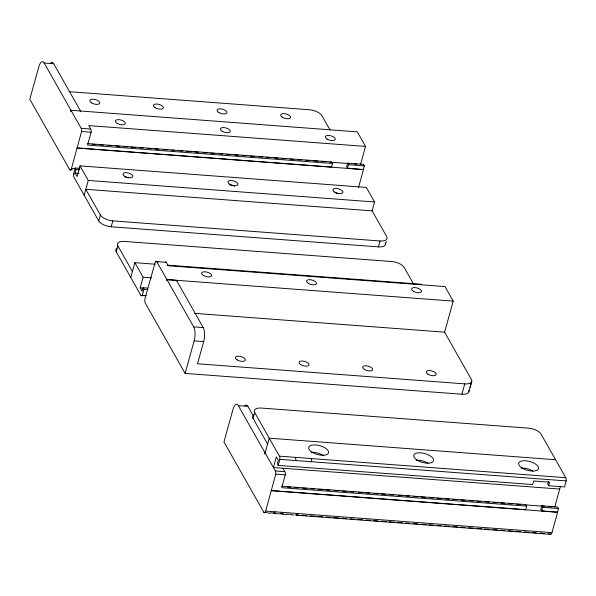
<?xml version="1.0" encoding="UTF-8"?>
<svg xmlns="http://www.w3.org/2000/svg" width="596" height="596" viewBox="0 0 596 596"><rect width="100%" height="100%" fill="white"/><g stroke="black" fill="none" stroke-linecap="round" stroke-linejoin="round"><path stroke-width="0.89" d="M70.991 110.32L70.701 111.355A10.274 3.747 -85.7 0 0 70.969 110.282L357.295 131.858L365.549 146.422L360.55 164.451M69.702 169.704A3.427 1.252 -85.7 0 0 71.49 168.459L81.592 131.507A3.427 1.252 -85.7 0 0 81.183 128.304L44.193 63.027A10.274 3.747 -85.7 0 0 38.822 66.759L29.8 99.286L69.702 169.704L72.302 169.897M385.262 242.922A10.274 4.567 15.5 0 1 378.408 246.886L111.184 226.778A10.274 4.567 15.5 0 1 98.727 220.922L73.971 177.236A3.427 1.252 -85.7 0 1 73.561 174.039L75.23 168.012L79.857 168.355M372.113 210.85L85.802 189.312L100.366 215.007A10.274 4.567 15.5 0 0 112.823 220.87L380.047 240.97A10.274 4.567 15.5 0 0 386.677 236.552L372.113 210.85L374.571 201.977L366.324 187.42L80.013 165.882L77.063 176.52L75.118 173.101L76.102 169.547L75.23 168.012M365.549 146.422L88.782 125.6L90.726 129.027A3.427 1.252 -85.7 0 1 91.136 132.223L87.582 145.052L332.531 163.483L331.547 167.029L77.048 147.882M84.163 195.227L88.268 180.439L80.013 165.882M98.727 220.922L100.366 215.007M111.184 226.778L112.823 220.87M144.493 295.713L140.954 295.452L116.198 251.758L117.844 245.85A10.274 4.567 15.5 0 1 124.475 241.425L391.691 261.532A10.274 4.567 15.5 0 1 404.148 267.388L413.706 284.255M130.762 277.46L134.86 262.68L155.251 264.207M147.719 288.106L143.092 287.764L142.101 291.31L140.164 287.883L143.114 277.237L134.86 262.68M140.954 295.452A3.427 1.252 -85.7 0 0 142.288 295.325L143.964 289.298L143.092 287.764M453.206 301.114L166.902 279.576L166.612 280.612A10.274 3.747 -85.7 0 1 166.917 279.613L176.461 280.329L203.236 327.584A10.274 3.747 -85.7 0 1 203.69 341.59L197.544 363.769L464.761 383.869A10.274 4.567 15.5 0 0 471.391 379.451L444.601 332.166L453.206 301.114L444.959 286.557L168.191 265.734L166.247 262.307L156.703 261.592A3.427 1.252 -85.7 0 0 155.377 261.711L145.074 298.313A3.427 1.252 -85.7 0 0 145.23 302.984L185.125 373.401L461.893 394.224A10.274 4.567 15.5 0 0 468.747 390.261M185.125 373.401L194.147 340.875A10.274 3.747 -85.7 0 0 193.693 326.869L156.703 261.592M267.604 444.087L253.047 418.392L254.686 412.477A10.274 4.567 15.5 0 1 261.316 408.059L528.54 428.159A10.274 4.567 15.5 0 1 540.997 434.015L565.753 477.701A3.427 1.252 -85.7 0 1 566.163 480.905L564.494 486.932L548.625 485.74L547.754 484.198L548.491 481.538M363.359 169.42L364.342 165.874L363.471 164.332L347.61 163.14L346.626 166.686L347.498 168.228L363.456 169.592L358.487 187.531M347.498 168.228L348.481 164.682L347.61 163.14M263.864 512.344A3.427 1.252 -85.7 0 0 265.652 511.1L275.754 474.148A3.427 1.252 -85.7 0 0 275.345 470.952L238.355 405.675A10.274 3.747 -85.7 0 0 232.976 409.407L223.962 441.927L263.864 512.344L267.328 512.605M548.625 485.74L549.609 482.186L533.658 480.987L532.675 484.541L278.183 465.394L279.852 459.367A3.427 1.252 -85.7 0 0 279.442 456.163L254.686 412.477M282.944 468.24L284.888 471.667A3.427 1.252 -85.7 0 1 285.298 474.863L281.737 487.692L526.693 506.123L525.709 509.669L271.21 490.523M378.408 246.886L380.047 240.97M385.441 244.308L386.26 241.35M461.893 394.224L464.761 383.869M468.925 391.639L471.794 381.291L469.998 387.318M557.521 512.061L558.504 508.515L557.633 506.98L541.771 505.78L540.788 509.334L541.66 510.869L557.618 512.24L551.963 532.638A3.427 1.252 -85.7 0 1 550.168 533.882L548.32 533.74M541.66 510.869L542.643 507.323L541.771 505.78M554.705 507.099L560.449 486.403M44.193 63.027L53.737 63.75L80.512 110.998A10.274 3.747 -85.7 0 1 80.318 111.81M69.121 91.68L309.436 109.761A10.274 4.567 15.5 0 1 321.892 115.617L330.065 130.04M81.183 128.304L90.726 129.027M81.592 131.507L91.136 132.223M87.634 143.584L331.659 161.941L332.531 163.483M92.112 144.262L95.814 144.537M99.517 144.821L103.22 145.096M107.846 145.446L111.549 145.722M116.175 146.072L119.878 146.348M123.581 146.631L127.283 146.907M130.986 147.182L135.62 147.532M139.322 147.815L143.025 148.091M147.652 148.441L151.354 148.717M155.057 148.993L158.76 149.276M163.386 149.626L167.089 149.901M171.715 150.252L174.494 150.46M179.12 150.803L182.823 151.086M186.526 151.362L191.152 151.712M194.855 151.987L198.557 152.271M203.191 152.613L206.894 152.896M210.597 153.172L214.299 153.455M218.926 153.798L222.628 154.081M226.331 154.357L230.034 154.64M234.66 154.982L238.363 155.265M242.065 155.541L245.768 155.817M250.395 156.167L254.097 156.45M258.724 156.793L262.426 157.076M266.129 157.351L269.832 157.627M274.465 157.977L278.168 158.26M281.871 158.536L285.573 158.812M290.2 159.162L293.902 159.445M297.605 159.721L301.308 159.996M305.934 160.346L309.637 160.622M313.34 160.905L317.966 161.255M321.669 161.531L325.371 161.807M329.998 162.157L349.442 163.617M354.069 163.967L356.848 164.176M348.481 164.682L364.342 165.874M77.152 148.054L363.456 169.592M71.49 168.459L74.962 168.72M76.102 169.547L79.804 169.83M75.118 173.101L78.821 173.376M73.561 174.039L74.552 174.114M88.268 180.439L374.571 201.977M155.377 261.711L155.973 261.756M157.761 261.89L158.357 261.935M167.29 265.116L421.171 284.217M143.114 277.237L151.451 277.863M140.164 287.883L143.867 288.159M143.964 289.298L147.659 289.582M142.288 295.325L146.266 295.631M194.676 313.362L444.601 332.166M193.693 326.869L203.236 327.584M194.147 340.875L203.69 341.59M238.355 405.675L247.899 406.39L253.345 416.001M555.554 459.717L269.25 438.179L264.862 453.996A10.274 3.747 -85.7 0 0 265.131 452.923L265.727 452.967M279.442 456.163L565.753 477.701M279.852 459.367L566.163 480.905M559.711 489.063L273.4 467.525L276.35 456.879L278.295 460.306L277.311 463.852L278.183 465.394M275.345 470.952L284.888 471.667M275.754 474.148L285.298 474.863M281.796 486.224L525.821 504.581L526.693 506.123M287.197 486.977L290.9 487.252M294.603 487.528L298.305 487.811M302.932 488.154L306.635 488.437M311.261 488.787L314.04 488.996M318.666 489.338L322.369 489.621M326.072 489.897L329.774 490.18M334.408 490.523L338.111 490.806M342.737 491.149L346.44 491.432M350.143 491.707L353.845 491.991M358.472 492.333L362.174 492.616M365.877 492.892L369.58 493.168M374.206 493.518L377.909 493.801M381.611 494.077L385.314 494.352M389.94 494.702L393.643 494.978M398.277 495.328L401.98 495.611M405.682 495.887L409.385 496.163M414.011 496.513L417.714 496.788M421.417 497.071L425.119 497.347M429.746 497.697L433.448 497.973M437.151 498.256L440.854 498.532M445.48 498.882L449.183 499.157M452.885 499.441L456.588 499.716M461.215 500.066L464.917 500.342M469.551 500.692L473.254 500.968M476.956 501.251L480.659 501.527M485.286 501.877L488.988 502.152M493.615 502.502L496.393 502.711M501.02 503.061L504.723 503.337M508.425 503.613L512.128 503.896M516.754 504.246L520.457 504.521M525.083 504.872L544.528 506.332M548.231 506.607L551.926 506.891M542.643 507.323L558.504 508.515M271.307 490.702L557.618 512.24M265.652 511.1L551.963 532.638M270.8 512.865L275.225 513.201M283.301 513.804L279.77 513.543A3.427 1.252 -85.7 0 0 281.558 512.299M286.84 514.072L291.258 514.408M298.447 514.944L295.676 514.735A3.427 1.252 -85.7 0 0 297.464 513.491M302.15 515.227L306.776 515.57M310.479 515.853L315.105 516.196M317.884 516.412L322.51 516.754M326.213 517.037L330.84 517.38M333.618 517.589L339.169 518.006M341.948 518.215L346.574 518.565M350.277 518.848L353.979 519.123M357.675 519.399L362.308 519.749M366.004 520.025L370.637 520.375M373.409 520.584L378.035 520.934M381.738 521.209L386.364 521.56M389.143 521.768L394.694 522.185M397.472 522.394L402.099 522.744M405.802 523.02L409.504 523.303M413.207 523.579L417.833 523.929M421.536 524.204L426.162 524.554M428.934 524.763L433.568 525.113M437.263 525.389L440.965 525.665M444.668 525.948L449.295 526.298M452.997 526.573L457.624 526.924M460.403 527.132L465.029 527.475M468.732 527.758L473.358 528.108M477.061 528.384L481.687 528.734M484.466 528.943L489.092 529.285M492.795 529.568L497.422 529.911M500.193 530.127L504.827 530.47M508.522 530.753L513.156 531.096M515.927 531.304L520.554 531.654M524.257 531.93L528.883 532.28M532.586 532.563L536.288 532.839M539.991 533.115L544.617 533.465M268.103 513.067L270.487 513.245M275.657 513.64L278.839 513.879M282.02 514.117L286.795 514.475M291.563 514.832L293.955 515.011M550.704 534.336L296.212 515.197M117.844 245.85L132.401 271.545M116.198 251.758A10.274 4.567 15.5 0 1 116.935 248.338M165.174 262.084A3.427 1.252 -85.7 0 1 166.247 262.307M176.23 281.074A10.274 3.747 -85.7 0 1 176.461 280.329M335.66 192.933A5.141 2.287 15.5 0 1 339.02 193.894M229.818 184.969A5.141 2.287 15.5 0 1 234.481 186.22M124.84 177.072A5.141 2.287 15.5 0 1 128.594 177.891M50.563 63.034A10.274 3.747 -85.7 0 1 53.737 63.75M275.196 511.815A3.427 1.252 -85.7 0 1 273.408 513.059M244.725 405.682A10.274 3.747 -85.7 0 1 247.899 406.39M253.047 418.392A10.274 4.567 15.5 0 1 253.784 414.965M295.348 457.363A3.427 1.252 -85.7 0 1 295.758 460.559M311.254 458.555A3.427 1.252 -85.7 0 1 311.663 461.758M521.12 468.143A10.274 4.567 15.5 0 1 532.943 471.071M416.142 460.246A10.274 4.567 15.5 0 1 427.965 463.174M311.164 452.349A10.274 4.567 15.5 0 1 323.725 455.761M413.311 291.243A5.141 2.287 15.5 0 0 421.454 291.66A5.141 2.287 15.5 0 0 414.868 287.577A5.141 2.287 15.5 0 0 413.311 291.243M308.333 283.346A5.141 2.287 15.5 0 0 316.469 283.756A5.141 2.287 15.5 0 0 309.89 279.673A5.141 2.287 15.5 0 0 308.333 283.346M203.348 275.449A5.141 2.287 15.5 0 0 211.491 275.859A5.141 2.287 15.5 0 0 204.905 271.776A5.141 2.287 15.5 0 0 203.348 275.449M237.171 359.88A5.141 2.287 15.5 0 0 245.314 360.289A5.141 2.287 15.5 0 0 238.728 356.207A5.141 2.287 15.5 0 0 237.171 359.88M300.801 364.663A5.141 2.287 15.5 0 0 308.937 365.08A5.141 2.287 15.5 0 0 302.351 360.997A5.141 2.287 15.5 0 0 300.801 364.663M364.424 369.453A5.141 2.287 15.5 0 0 372.56 369.863A5.141 2.287 15.5 0 0 365.981 365.78A5.141 2.287 15.5 0 0 364.424 369.453M428.047 374.236A5.141 2.287 15.5 0 0 436.183 374.653A5.141 2.287 15.5 0 0 429.604 370.57A5.141 2.287 15.5 0 0 428.047 374.236M334.676 192.106A5.141 2.287 15.5 0 0 342.812 192.523A5.141 2.287 15.5 0 0 336.233 188.44A5.141 2.287 15.5 0 0 334.676 192.106M229.698 184.209A5.141 2.287 15.5 0 0 237.834 184.626A5.141 2.287 15.5 0 0 231.248 180.543A5.141 2.287 15.5 0 0 229.698 184.209M124.713 176.312A5.141 2.287 15.5 0 0 132.856 176.721A5.141 2.287 15.5 0 0 126.27 172.639A5.141 2.287 15.5 0 0 124.713 176.312M327.107 139.114A5.141 2.287 15.5 0 0 335.243 139.531A5.141 2.287 15.5 0 0 328.664 135.448A5.141 2.287 15.5 0 0 327.107 139.114M222.129 131.217A5.141 2.287 15.5 0 0 230.265 131.634A5.141 2.287 15.5 0 0 223.686 127.551A5.141 2.287 15.5 0 0 222.129 131.217M117.144 123.32A5.141 2.287 15.5 0 0 125.287 123.73A5.141 2.287 15.5 0 0 118.701 119.647A5.141 2.287 15.5 0 0 117.144 123.32M91.553 102.892A5.141 2.287 15.5 0 0 99.696 103.309A5.141 2.287 15.5 0 0 93.11 99.227A5.141 2.287 15.5 0 0 91.553 102.892M155.176 107.682A5.141 2.287 15.5 0 0 163.319 108.099A5.141 2.287 15.5 0 0 156.733 104.017A5.141 2.287 15.5 0 0 155.176 107.682M218.799 112.465A5.141 2.287 15.5 0 0 226.942 112.882A5.141 2.287 15.5 0 0 220.356 108.8A5.141 2.287 15.5 0 0 218.799 112.465M282.43 117.256A5.141 2.287 15.5 0 0 290.565 117.673A5.141 2.287 15.5 0 0 283.979 113.583A5.141 2.287 15.5 0 0 282.43 117.256M522.133 468.054A10.274 4.567 15.5 0 0 538.412 468.888A10.274 4.567 15.5 0 0 525.247 460.723A10.274 4.567 15.5 0 0 522.133 468.054M417.155 460.157A10.274 4.567 15.5 0 0 433.434 460.991A10.274 4.567 15.5 0 0 420.269 452.826A10.274 4.567 15.5 0 0 417.155 460.157M312.177 452.26A10.274 4.567 15.5 0 0 328.456 453.094A10.274 4.567 15.5 0 0 315.284 444.929A10.274 4.567 15.5 0 0 312.177 452.26"/></g></svg>
